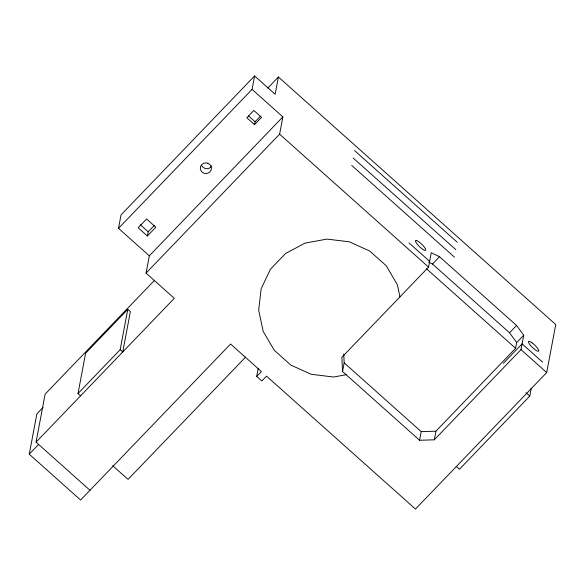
<?xml version="1.0" encoding="UTF-8"?>
<svg xmlns="http://www.w3.org/2000/svg" width="585" height="585" viewBox="0 0 585 585"><rect width="100%" height="100%" fill="white"/><g stroke="black" fill="none" stroke-linecap="round" stroke-linejoin="round"><path stroke-width="0.88" d="M267.798 88.035L278.409 77.001L555.75 324.543L546.683 372.55L415.46 509.06L266.519 376.118L261.839 380.989L256.698 376.404L261.385 371.533L230.57 344.024L80.606 500.036L29.25 454.194L36.87 413.873L43.114 407.372M89.98 490.288L36.058 442.15L45.125 394.151L154.477 280.383M80.576 395.833L78.01 393.544L85.622 353.223L127.801 309.348L130.367 311.637L122.755 351.958L120.181 349.669L127.801 309.348M36.058 442.15L174.301 298.328L146.053 273.115L149.321 255.835L118.506 228.333L121.044 214.892L254.599 75.94L275.147 94.28L278.409 77.001M147.405 236.011L155.844 227.236L146.601 218.987L138.162 227.762L147.405 236.011L148.21 231.792L154.235 225.525M118.506 228.333L252.062 89.381L254.599 75.94M254.512 124.634L261.546 117.322L253.839 110.448L246.811 117.76L254.512 124.634L255.06 121.753L260.332 116.269M146.053 273.115L279.615 134.17L282.877 116.89L252.062 89.381M256.698 376.404L258.204 368.455M342.532 371.497L341.859 357.303L428.556 267.111L431.277 252.713L439.525 256.705L516.562 325.472L523.721 335.227L521.001 349.625L434.304 439.818L419.569 440.256L342.532 371.497L344.163 362.854L343.746 353.983M419.569 440.256L421.2 431.62L344.163 362.854M434.304 439.818L435.935 431.182L515.604 348.302L516.694 342.539L523.721 335.227M456.249 466.391L459.459 469.258L529.754 396.125L531.253 388.206M149.321 255.835L282.877 116.89M78.01 393.544L120.181 349.669M29.25 454.194L38.625 444.446M245.627 357.077L128.056 479.393L112.715 465.697M428.747 262.204L432.49 264.018L439.525 256.705M516.694 342.539L509.535 332.785L516.562 325.472M503.341 363.365L522.091 343.863L542.631 362.203M346.137 374.714L333.56 377.018L311.271 374.298L290.84 365.098L274.277 350.305L263.192 331.388L258.672 310.182L261.166 288.763L270.424 269.239L285.538 253.51L305.034 243.126L327 239.089L349.289 241.81L369.72 251.016L386.283 265.802L397.369 284.727L399.957 296.866M421.2 431.62L435.935 431.182M354.547 150.564L457.258 242.248M353.135 158.001L455.854 249.685M351.731 165.445L454.45 257.129M409.098 243.016L429.646 261.349M432.49 264.018L509.535 332.785M279.615 134.17L428.556 267.111M521.001 349.625L546.683 372.55M426.553 268.815L515.604 348.302M248.64 116.02L255.06 121.753M525.908 392.689L529.754 396.125M140.283 224.72L148.21 231.792M211.711 165.95A5.572 5.345 10.7 0 1 201.737 165.621M416.037 240.493L415.504 240.881A6.961 1.653 43.9 0 0 422.268 248.991A6.961 1.653 43.9 0 0 424.527 247.345A6.961 1.653 43.9 0 0 416.037 240.493M207.755 163.215L205.613 162.871A5.572 5.345 10.7 0 0 200.83 170.418A5.572 5.345 10.7 0 0 209.971 171.888A5.572 5.345 10.7 0 0 207.755 163.215M531.999 342.788L530.259 341.713A6.961 1.653 43.9 0 0 528.745 342.817L529.739 344.433A6.961 1.653 43.9 0 0 536.467 350.627A6.961 1.653 43.9 0 0 538.259 349.325A6.961 1.653 43.9 0 0 531.999 342.788"/></g></svg>
